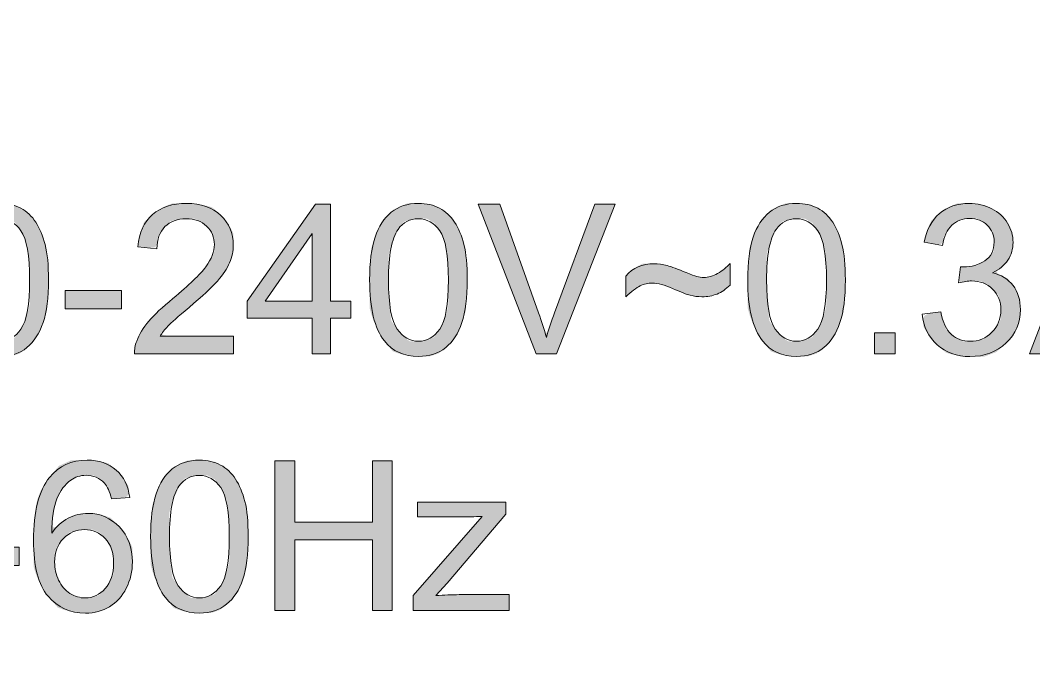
# Model space of a CAD drawing. Header units: inches. Extents: x 305.1 to 323.1, y 95.2 to 189.4.
# Drawn here: x 314.13 to 319.6, y 128.53 to 131.97 of the extents above; entities that cross this region are included whole.
import ezdxf

# ---------------------------------------------------------------- set-up
doc = ezdxf.new("R2010")
doc.units = ezdxf.units.IN
doc.header["$MEASUREMENT"] = 0
doc.layers.add('Layer 1', color=7, linetype='Continuous')
doc.layers.add('Layer 3', color=7, linetype='Continuous')

# ---------------------------------------------------------------- blocks, each defined once
blk = doc.blocks.new('block 232')
at = {"layer": 'Layer 3'}
h = blk.add_hatch(color=254, dxfattribs=at)
h.dxf.hatch_style = 2
edge = h.paths.add_edge_path()
edge.add_spline(control_points=[(26.5288, -67.2477), (26.4861, -67.3011), (26.4861, -67.3011), (26.4342, -67.3666), (26.3634, -67.3995), (26.2738, -67.3995), (26.2003, -67.3995), (26.1402, -67.3788), (26.0937, -67.3373), (26.0472, -67.2963), (26.0206, -67.2421), (26.0141, -67.1735), (26.0141, -67.1735), (26.1181, -67.1647), (26.1181, -67.1647), (26.1261, -67.2155), (26.1438, -67.2539), (26.172, -67.2794), (26.2, -67.3048), (26.2341, -67.3177), (26.2738, -67.3177), (26.3216, -67.3177), (26.362, -67.2998), (26.3951, -67.2639), (26.4284, -67.2274), (26.4447, -67.1797), (26.4447, -67.1199), (26.4447, -67.0636), (26.4289, -67.0188), (26.3972, -66.9863), (26.3653, -66.9537), (26.3235, -66.9373), (26.2721, -66.9373), (26.2401, -66.9373), (26.2111, -66.9444), (26.1857, -66.9589), (26.1598, -66.9733), (26.1397, -66.9923), (26.1248, -67.0154), (26.1248, -67.0154), (26.0317, -67.0031), (26.0317, -67.0031), (26.0317, -67.0031), (26.1102, -66.5878), (26.1102, -66.5878), (26.1102, -66.5878), (26.5122, -66.5878), (26.5122, -66.5878), (26.5122, -66.5878), (26.5122, -66.6826), (26.5122, -66.6826), (26.5122, -66.6826), (26.1893, -66.6826), (26.1893, -66.6826), (26.1893, -66.6826), (26.1457, -66.9001), (26.1457, -66.9001), (26.1943, -66.8662), (26.2454, -66.8493), (26.2985, -66.8493), (26.3689, -66.8493), (26.4287, -66.8738), (26.4771, -66.9229), (26.5259, -66.9718), (26.5501, -67.0347), (26.5501, -67.1111), (26.5501, -67.1844), (26.5288, -67.2477), (26.4861, -67.3011)], knot_values=[-1, -1, -1, -1, 0, 0, 0, 0, 1, 1, 1, 2, 2, 2, 3, 3, 3, 4, 4, 4, 5, 5, 5, 6, 6, 6, 7, 7, 7, 8, 8, 8, 9, 9, 9, 10, 10, 10, 11, 11, 11, 12, 12, 12, 13, 13, 13, 14, 14, 14, 15, 15, 15, 16, 16, 16, 17, 17, 17, 18, 18, 18, 19, 19, 19, 20, 20, 20, 20.5, 21, 21, 21, 21], degree=3, periodic=0)
h = blk.add_hatch(color=254, dxfattribs=at)
h.dxf.hatch_style = 2
edge = h.paths.add_edge_path()
edge.add_spline(control_points=[(27.0919, -67.3201), (27.053, -67.3514), (27.053, -67.3514), (27.0142, -67.3835), (26.9649, -67.3995), (26.906, -67.3995), (26.828, -67.3995), (26.7665, -67.3716), (26.7222, -67.3156), (26.6688, -67.2481), (26.6423, -67.1385), (26.6423, -66.9866), (26.6423, -66.891), (26.6521, -66.8144), (26.6718, -66.756), (26.6916, -66.6974), (26.7208, -66.6528), (26.7594, -66.6209), (26.7984, -66.5894), (26.8471, -66.5734), (26.906, -66.5734), (26.9496, -66.5734), (26.9875, -66.5822), (27.0199, -66.5997), (27.0528, -66.6171), (27.0798, -66.6426), (27.1012, -66.6755), (27.1225, -66.7082), (27.1393, -66.7482), (27.1517, -66.7958), (27.1637, -66.8426), (27.1694, -66.9065), (27.1694, -66.9866), (27.1694, -67.0817), (27.1601, -67.1583), (27.1405, -67.2162), (27.121, -67.275), (27.0919, -67.3201), (27.053, -67.3514)], knot_values=[-1, -1, -1, -1, 0, 0, 0, 0, 1, 1, 1, 2, 2, 2, 3, 3, 3, 4, 4, 4, 5, 5, 5, 6, 6, 6, 7, 7, 7, 8, 8, 8, 9, 9, 9, 10, 10, 10, 10.5, 11, 11, 11, 11], degree=3, periodic=0)
edge = h.paths.add_edge_path()
edge.add_spline(control_points=[(27.0521, -66.7649), (27.0207, -66.7217), (27.0207, -66.7217), (26.9899, -66.6779), (26.9513, -66.6559), (26.9046, -66.6559), (26.8592, -66.6559), (26.823, -66.6752), (26.7958, -66.7139), (26.7612, -66.7632), (26.7441, -66.8538), (26.7441, -66.9866), (26.7441, -67.1192), (26.7598, -67.2078), (26.791, -67.2517), (26.8221, -67.2955), (26.8604, -67.3177), (26.906, -67.3177), (26.9515, -67.3177), (26.9899, -67.2955), (27.0207, -67.2517), (27.0521, -67.2074), (27.0674, -67.1189), (27.0674, -66.9866), (27.0674, -66.8538), (27.0521, -66.7649), (27.0207, -66.7217)], knot_values=[-1, -1, -1, -1, 0, 0, 0, 0, 1, 1, 1, 2, 2, 2, 3, 3, 3, 4, 4, 4, 5, 5, 5, 6, 6, 6, 6.5, 7, 7, 7, 7], degree=3, periodic=0)
h = blk.add_hatch(color=254, dxfattribs=at)
h.dxf.hatch_style = 2
edge = h.paths.add_edge_path()
edge.add_spline(control_points=[(27.6712, -66.7372), (27.7289, -66.6666), (27.7289, -66.6666), (27.7792, -66.6045), (27.8474, -66.5734), (27.9325, -66.5734), (27.9961, -66.5734), (28.0484, -66.5913), (28.0891, -66.6268), (28.1295, -66.6624), (28.154, -66.7119), (28.1619, -66.7749), (28.1619, -66.7749), (28.0632, -66.7827), (28.0632, -66.7827), (28.0544, -66.7437), (28.0419, -66.7153), (28.0259, -66.6974), (27.9988, -66.6695), (27.9656, -66.6552), (27.9265, -66.6552), (27.8948, -66.6552), (27.8672, -66.664), (27.8431, -66.6815), (27.8117, -66.7041), (27.7873, -66.7375), (27.7692, -66.7815), (27.7514, -66.8254), (27.7418, -66.8872), (27.7411, -66.9683), (27.7649, -66.9322), (27.7942, -66.905), (27.8288, -66.8872), (27.8632, -66.8698), (27.8998, -66.861), (27.9377, -66.861), (28.0035, -66.861), (28.0603, -66.8853), (28.1065, -66.9341), (28.153, -66.9828), (28.1766, -67.0457), (28.1766, -67.1232), (28.1766, -67.1735), (28.1656, -67.221), (28.1437, -67.2648), (28.1215, -67.3084), (28.0917, -67.3415), (28.0534, -67.3647), (28.015, -67.3878), (27.9716, -67.3995), (27.9232, -67.3995), (27.8405, -67.3995), (27.773, -67.369), (27.7206, -67.3084), (27.6684, -67.2471), (27.6426, -67.147), (27.6426, -67.0071), (27.6426, -66.8507), (27.6712, -66.7372), (27.7289, -66.6666)], knot_values=[-1, -1, -1, -1, 0, 0, 0, 0, 1, 1, 1, 2, 2, 2, 3, 3, 3, 4, 4, 4, 5, 5, 5, 6, 6, 6, 7, 7, 7, 8, 8, 8, 9, 9, 9, 10, 10, 10, 11, 11, 11, 12, 12, 12, 13, 13, 13, 14, 14, 14, 15, 15, 15, 16, 16, 16, 17, 17, 17, 17.5, 18, 18, 18, 18], degree=3, periodic=0)
edge = h.paths.add_edge_path()
edge.add_spline(control_points=[(28.06, -67.029), (28.0303, -66.9969), (28.0303, -66.9969), (28.0004, -66.9651), (27.963, -66.9485), (27.9177, -66.9485), (27.8729, -66.9485), (27.8348, -66.9651), (27.8035, -66.9969), (27.7723, -67.029), (27.7564, -67.0714), (27.7564, -67.1236), (27.7564, -67.1577), (27.7639, -67.1906), (27.7781, -67.2217), (27.793, -67.2529), (27.8133, -67.2769), (27.8393, -67.2931), (27.8657, -67.3094), (27.893, -67.3177), (27.9215, -67.3177), (27.9637, -67.3177), (27.9995, -67.3006), (28.0298, -67.2667), (28.0598, -67.2333), (28.0749, -67.1873), (28.0749, -67.1292), (28.0749, -67.0731), (28.06, -67.029), (28.0303, -66.9969)], knot_values=[-1, -1, -1, -1, 0, 0, 0, 0, 1, 1, 1, 2, 2, 2, 3, 3, 3, 4, 4, 4, 5, 5, 5, 6, 6, 6, 7, 7, 7, 7.5, 8, 8, 8, 8], degree=3, periodic=0)
h = blk.add_hatch(color=254, dxfattribs=at)
h.dxf.hatch_style = 2
edge = h.paths.add_edge_path()
edge.add_spline(control_points=[(28.7247, -67.3201), (28.6858, -67.3514), (28.6858, -67.3514), (28.647, -67.3835), (28.5979, -67.3995), (28.539, -67.3995), (28.4608, -67.3995), (28.3996, -67.3716), (28.355, -67.3156), (28.3016, -67.2481), (28.2753, -67.1385), (28.2753, -66.9866), (28.2753, -66.891), (28.2848, -66.8144), (28.3047, -66.756), (28.3244, -66.6974), (28.3533, -66.6528), (28.3924, -66.6209), (28.4313, -66.5894), (28.4801, -66.5734), (28.539, -66.5734), (28.5822, -66.5734), (28.6201, -66.5822), (28.653, -66.5997), (28.6856, -66.6171), (28.7128, -66.6426), (28.734, -66.6755), (28.7555, -66.7082), (28.7721, -66.7482), (28.7845, -66.7958), (28.7965, -66.8426), (28.8024, -66.9065), (28.8024, -66.9866), (28.8024, -67.0817), (28.7926, -67.1583), (28.7734, -67.2162), (28.7538, -67.275), (28.7247, -67.3201), (28.6858, -67.3514)], knot_values=[-1, -1, -1, -1, 0, 0, 0, 0, 1, 1, 1, 2, 2, 2, 3, 3, 3, 4, 4, 4, 5, 5, 5, 6, 6, 6, 7, 7, 7, 8, 8, 8, 9, 9, 9, 10, 10, 10, 10.5, 11, 11, 11, 11], degree=3, periodic=0)
edge = h.paths.add_edge_path()
edge.add_spline(control_points=[(28.6851, -66.7649), (28.6537, -66.7217), (28.6537, -66.7217), (28.6225, -66.6779), (28.5841, -66.6559), (28.5378, -66.6559), (28.4921, -66.6559), (28.4556, -66.6752), (28.4284, -66.7139), (28.3943, -66.7632), (28.3771, -66.8538), (28.3771, -66.9866), (28.3771, -67.1192), (28.3929, -67.2078), (28.4239, -67.2517), (28.4548, -67.2955), (28.4932, -67.3177), (28.539, -67.3177), (28.5843, -67.3177), (28.6225, -67.2955), (28.6537, -67.2517), (28.6851, -67.2074), (28.7004, -67.1189), (28.7004, -66.9866), (28.7004, -66.8538), (28.6851, -66.7649), (28.6537, -66.7217)], knot_values=[-1, -1, -1, -1, 0, 0, 0, 0, 1, 1, 1, 2, 2, 2, 3, 3, 3, 4, 4, 4, 5, 5, 5, 6, 6, 6, 6.5, 7, 7, 7, 7], degree=3, periodic=0)
h = blk.add_hatch(color=254, dxfattribs=at)
h.dxf.hatch_style = 2
h.paths.add_polyline_path([(28.9471, -67.3854), (28.9471, -66.5768), (29.054, -66.5768), (29.054, -66.9089), (29.4742, -66.9089), (29.4742, -66.5768), (29.5811, -66.5768), (29.5811, -67.3854), (29.4742, -67.3854), (29.4742, -67.0044), (29.054, -67.0044), (29.054, -67.3854)])
h = blk.add_hatch(color=254, dxfattribs=at)
h.dxf.hatch_style = 2
edge = h.paths.add_edge_path()
edge.add_spline(control_points=[(29.9034, -67.2998), (29.9422, -67.2998), (29.9422, -67.2998), (29.9422, -67.2998), (30.213, -67.2998), (30.213, -67.2998), (30.213, -67.2998), (30.213, -67.3854), (30.213, -67.3854), (30.213, -67.3854), (29.6945, -67.3854), (29.6945, -67.3854), (29.6945, -67.3854), (29.6945, -67.3051), (29.6945, -67.3051), (29.6945, -67.3051), (30.0674, -66.8771), (30.0674, -66.8771), (30.025, -66.8791), (29.9877, -66.8803), (29.9553, -66.8803), (29.9553, -66.8803), (29.7167, -66.8803), (29.7167, -66.8803), (29.7167, -66.8803), (29.7167, -66.7994), (29.7167, -66.7994), (29.7167, -66.7994), (30.1954, -66.7994), (30.1954, -66.7994), (30.1954, -66.7994), (30.1954, -66.8653), (30.1954, -66.8653), (30.1954, -66.8653), (29.8783, -67.2371), (29.8783, -67.2371), (29.8783, -67.2371), (29.8168, -67.3051), (29.8168, -67.3051), (29.8614, -67.3017), (29.9034, -67.2998), (29.9422, -67.2998)], knot_values=[-1, -1, -1, -1, 0, 0, 0, 0, 1, 1, 1, 2, 2, 2, 3, 3, 3, 4, 4, 4, 5, 5, 5, 6, 6, 6, 7, 7, 7, 8, 8, 8, 9, 9, 9, 10, 10, 10, 11, 11, 11, 11.5, 12, 12, 12, 12], degree=3, periodic=0)
h = blk.add_hatch(color=254, dxfattribs=at)
h.dxf.hatch_style = 2
h.paths.add_polyline_path([(27.2595, -67.1427), (27.2595, -67.0431), (27.5644, -67.0431), (27.5644, -67.1427)])
at = {"layer": 'Layer 3', "lineweight": 0}
for points in [[(28.9471, -67.3854), (28.9471, -66.5768), (29.054, -66.5768), (29.054, -66.9089), (29.4742, -66.9089), (29.4742, -66.5768), (29.5811, -66.5768), (29.5811, -67.3854), (29.4742, -67.3854), (29.4742, -67.0044), (29.054, -67.0044), (29.054, -67.3854), (28.9471, -67.3854)], [(27.2595, -67.1427), (27.2595, -67.0431), (27.5644, -67.0431), (27.5644, -67.1427), (27.2595, -67.1427)]]:
    blk.add_lwpolyline(points, dxfattribs=at)
for points, knots in [([(26.0141, -67.1735), (26.0141, -67.1735), (26.1181, -67.1647), (26.1181, -67.1647), (26.1261, -67.2155), (26.1438, -67.2539), (26.172, -67.2794), (26.2, -67.3048), (26.2341, -67.3177), (26.2738, -67.3177), (26.3216, -67.3177), (26.362, -67.2998), (26.3951, -67.2639), (26.4284, -67.2274), (26.4447, -67.1797), (26.4447, -67.1199), (26.4447, -67.0636), (26.4289, -67.0188), (26.3972, -66.9863), (26.3653, -66.9537), (26.3235, -66.9373), (26.2721, -66.9373), (26.2401, -66.9373), (26.2111, -66.9444), (26.1857, -66.9589), (26.1598, -66.9733), (26.1397, -66.9923), (26.1248, -67.0154), (26.1248, -67.0154), (26.0317, -67.0031), (26.0317, -67.0031), (26.0317, -67.0031), (26.1102, -66.5878), (26.1102, -66.5878), (26.1102, -66.5878), (26.5122, -66.5878), (26.5122, -66.5878), (26.5122, -66.5878), (26.5122, -66.6826), (26.5122, -66.6826), (26.5122, -66.6826), (26.1893, -66.6826), (26.1893, -66.6826), (26.1893, -66.6826), (26.1457, -66.9001), (26.1457, -66.9001), (26.1943, -66.8662), (26.2454, -66.8493), (26.2985, -66.8493), (26.3689, -66.8493), (26.4287, -66.8738), (26.4771, -66.9229), (26.5259, -66.9718), (26.5501, -67.0347), (26.5501, -67.1111), (26.5501, -67.1844), (26.5288, -67.2477), (26.4861, -67.3011), (26.4342, -67.3666), (26.3634, -67.3995), (26.2738, -67.3995), (26.2003, -67.3995), (26.1402, -67.3788), (26.0937, -67.3373), (26.0472, -67.2963), (26.0206, -67.2421), (26.0141, -67.1735)], [0, 0, 0, 0, 1, 1, 1, 2, 2, 2, 3, 3, 3, 4, 4, 4, 5, 5, 5, 6, 6, 6, 7, 7, 7, 8, 8, 8, 9, 9, 9, 10, 10, 10, 11, 11, 11, 12, 12, 12, 13, 13, 13, 14, 14, 14, 15, 15, 15, 16, 16, 16, 17, 17, 17, 18, 18, 18, 19, 19, 19, 20, 20, 20, 21, 21, 21, 22, 22, 22, 22]), ([(26.6423, -66.9866), (26.6423, -66.891), (26.6521, -66.8144), (26.6718, -66.756), (26.6916, -66.6974), (26.7208, -66.6528), (26.7594, -66.6209), (26.7984, -66.5894), (26.8471, -66.5734), (26.906, -66.5734), (26.9496, -66.5734), (26.9875, -66.5822), (27.0199, -66.5997), (27.0528, -66.6171), (27.0798, -66.6426), (27.1012, -66.6755), (27.1225, -66.7082), (27.1393, -66.7482), (27.1517, -66.7958), (27.1637, -66.8426), (27.1694, -66.9065), (27.1694, -66.9866), (27.1694, -67.0817), (27.1601, -67.1583), (27.1405, -67.2162), (27.121, -67.275), (27.0919, -67.3201), (27.053, -67.3514), (27.0142, -67.3835), (26.9649, -67.3995), (26.906, -67.3995), (26.828, -67.3995), (26.7665, -67.3716), (26.7222, -67.3156), (26.6688, -67.2481), (26.6423, -67.1385), (26.6423, -66.9866)], [0, 0, 0, 0, 1, 1, 1, 2, 2, 2, 3, 3, 3, 4, 4, 4, 5, 5, 5, 6, 6, 6, 7, 7, 7, 8, 8, 8, 9, 9, 9, 10, 10, 10, 11, 11, 11, 12, 12, 12, 12]), ([(28.1619, -66.7749), (28.1619, -66.7749), (28.0632, -66.7827), (28.0632, -66.7827), (28.0544, -66.7437), (28.0419, -66.7153), (28.0259, -66.6974), (27.9988, -66.6695), (27.9656, -66.6552), (27.9265, -66.6552), (27.8948, -66.6552), (27.8672, -66.664), (27.8431, -66.6815), (27.8117, -66.7041), (27.7873, -66.7375), (27.7692, -66.7815), (27.7514, -66.8254), (27.7418, -66.8872), (27.7411, -66.9683), (27.7649, -66.9322), (27.7942, -66.905), (27.8288, -66.8872), (27.8632, -66.8698), (27.8998, -66.861), (27.9377, -66.861), (28.0035, -66.861), (28.0603, -66.8853), (28.1065, -66.9341), (28.153, -66.9828), (28.1766, -67.0457), (28.1766, -67.1232), (28.1766, -67.1735), (28.1656, -67.221), (28.1437, -67.2648), (28.1215, -67.3084), (28.0917, -67.3415), (28.0534, -67.3647), (28.015, -67.3878), (27.9716, -67.3995), (27.9232, -67.3995), (27.8405, -67.3995), (27.773, -67.369), (27.7206, -67.3084), (27.6684, -67.2471), (27.6426, -67.147), (27.6426, -67.0071), (27.6426, -66.8507), (27.6712, -66.7372), (27.7289, -66.6666), (27.7792, -66.6045), (27.8474, -66.5734), (27.9325, -66.5734), (27.9961, -66.5734), (28.0484, -66.5913), (28.0891, -66.6268), (28.1295, -66.6624), (28.154, -66.7119), (28.1619, -66.7749)], [0, 0, 0, 0, 1, 1, 1, 2, 2, 2, 3, 3, 3, 4, 4, 4, 5, 5, 5, 6, 6, 6, 7, 7, 7, 8, 8, 8, 9, 9, 9, 10, 10, 10, 11, 11, 11, 12, 12, 12, 13, 13, 13, 14, 14, 14, 15, 15, 15, 16, 16, 16, 17, 17, 17, 18, 18, 18, 19, 19, 19, 19]), ([(28.2753, -66.9866), (28.2753, -66.891), (28.2848, -66.8144), (28.3047, -66.756), (28.3244, -66.6974), (28.3533, -66.6528), (28.3924, -66.6209), (28.4313, -66.5894), (28.4801, -66.5734), (28.539, -66.5734), (28.5822, -66.5734), (28.6201, -66.5822), (28.653, -66.5997), (28.6856, -66.6171), (28.7128, -66.6426), (28.734, -66.6755), (28.7555, -66.7082), (28.7721, -66.7482), (28.7845, -66.7958), (28.7965, -66.8426), (28.8024, -66.9065), (28.8024, -66.9866), (28.8024, -67.0817), (28.7926, -67.1583), (28.7734, -67.2162), (28.7538, -67.275), (28.7247, -67.3201), (28.6858, -67.3514), (28.647, -67.3835), (28.5979, -67.3995), (28.539, -67.3995), (28.4608, -67.3995), (28.3996, -67.3716), (28.355, -67.3156), (28.3016, -67.2481), (28.2753, -67.1385), (28.2753, -66.9866)], [0, 0, 0, 0, 1, 1, 1, 2, 2, 2, 3, 3, 3, 4, 4, 4, 5, 5, 5, 6, 6, 6, 7, 7, 7, 8, 8, 8, 9, 9, 9, 10, 10, 10, 11, 11, 11, 12, 12, 12, 12]), ([(26.7441, -66.9866), (26.7441, -67.1192), (26.7598, -67.2078), (26.791, -67.2517), (26.8221, -67.2955), (26.8604, -67.3177), (26.906, -67.3177), (26.9515, -67.3177), (26.9899, -67.2955), (27.0207, -67.2517), (27.0521, -67.2074), (27.0674, -67.1189), (27.0674, -66.9866), (27.0674, -66.8538), (27.0521, -66.7649), (27.0207, -66.7217), (26.9899, -66.6779), (26.9513, -66.6559), (26.9046, -66.6559), (26.8592, -66.6559), (26.823, -66.6752), (26.7958, -66.7139), (26.7612, -66.7632), (26.7441, -66.8538), (26.7441, -66.9866)], [0, 0, 0, 0, 1, 1, 1, 2, 2, 2, 3, 3, 3, 4, 4, 4, 5, 5, 5, 6, 6, 6, 7, 7, 7, 8, 8, 8, 8]), ([(28.3771, -66.9866), (28.3771, -67.1192), (28.3929, -67.2078), (28.4239, -67.2517), (28.4548, -67.2955), (28.4932, -67.3177), (28.539, -67.3177), (28.5843, -67.3177), (28.6225, -67.2955), (28.6537, -67.2517), (28.6851, -67.2074), (28.7004, -67.1189), (28.7004, -66.9866), (28.7004, -66.8538), (28.6851, -66.7649), (28.6537, -66.7217), (28.6225, -66.6779), (28.5841, -66.6559), (28.5378, -66.6559), (28.4921, -66.6559), (28.4556, -66.6752), (28.4284, -66.7139), (28.3943, -66.7632), (28.3771, -66.8538), (28.3771, -66.9866)], [0, 0, 0, 0, 1, 1, 1, 2, 2, 2, 3, 3, 3, 4, 4, 4, 5, 5, 5, 6, 6, 6, 7, 7, 7, 8, 8, 8, 8]), ([(29.6945, -67.3854), (29.6945, -67.3854), (29.6945, -67.3051), (29.6945, -67.3051), (29.6945, -67.3051), (30.0674, -66.8771), (30.0674, -66.8771), (30.025, -66.8791), (29.9877, -66.8803), (29.9553, -66.8803), (29.9553, -66.8803), (29.7167, -66.8803), (29.7167, -66.8803), (29.7167, -66.8803), (29.7167, -66.7994), (29.7167, -66.7994), (29.7167, -66.7994), (30.1954, -66.7994), (30.1954, -66.7994), (30.1954, -66.7994), (30.1954, -66.8653), (30.1954, -66.8653), (30.1954, -66.8653), (29.8783, -67.2371), (29.8783, -67.2371), (29.8783, -67.2371), (29.8168, -67.3051), (29.8168, -67.3051), (29.8614, -67.3017), (29.9034, -67.2998), (29.9422, -67.2998), (29.9422, -67.2998), (30.213, -67.2998), (30.213, -67.2998), (30.213, -67.2998), (30.213, -67.3854), (30.213, -67.3854), (30.213, -67.3854), (29.6945, -67.3854), (29.6945, -67.3854)], [0, 0, 0, 0, 1, 1, 1, 2, 2, 2, 3, 3, 3, 4, 4, 4, 5, 5, 5, 6, 6, 6, 7, 7, 7, 8, 8, 8, 9, 9, 9, 10, 10, 10, 11, 11, 11, 12, 12, 12, 13, 13, 13, 13]), ([(27.7564, -67.1236), (27.7564, -67.1577), (27.7639, -67.1906), (27.7781, -67.2217), (27.793, -67.2529), (27.8133, -67.2769), (27.8393, -67.2931), (27.8657, -67.3094), (27.893, -67.3177), (27.9215, -67.3177), (27.9637, -67.3177), (27.9995, -67.3006), (28.0298, -67.2667), (28.0598, -67.2333), (28.0749, -67.1873), (28.0749, -67.1292), (28.0749, -67.0731), (28.06, -67.029), (28.0303, -66.9969), (28.0004, -66.9651), (27.963, -66.9485), (27.9177, -66.9485), (27.8729, -66.9485), (27.8348, -66.9651), (27.8035, -66.9969), (27.7723, -67.029), (27.7564, -67.0714), (27.7564, -67.1236)], [0, 0, 0, 0, 1, 1, 1, 2, 2, 2, 3, 3, 3, 4, 4, 4, 5, 5, 5, 6, 6, 6, 7, 7, 7, 8, 8, 8, 9, 9, 9, 9])]:
    blk.add_open_spline(points, degree=3, knots=knots, dxfattribs=at)
blk = doc.blocks.new('block 248')
at = {"layer": 'Layer 3'}
h = blk.add_hatch(color=254, dxfattribs=at)
h.dxf.hatch_style = 2
edge = h.paths.add_edge_path()
edge.add_spline(control_points=[(27.6453, -65.9336), (27.6066, -65.9655), (27.6066, -65.9655), (27.5677, -65.9972), (27.5187, -66.0132), (27.4595, -66.0132), (27.3814, -66.0132), (27.3201, -65.9851), (27.2755, -65.9293), (27.2221, -65.862), (27.1956, -65.7522), (27.1956, -65.6001), (27.1956, -65.5045), (27.2054, -65.4275), (27.225, -65.3691), (27.2447, -65.3109), (27.274, -65.2658), (27.3129, -65.2343), (27.3516, -65.2026), (27.4006, -65.1867), (27.4595, -65.1867), (27.5029, -65.1867), (27.541, -65.1955), (27.5737, -65.2129), (27.6064, -65.2305), (27.6335, -65.2556), (27.6548, -65.2885), (27.6762, -65.3216), (27.6929, -65.3616), (27.7051, -65.4089), (27.7172, -65.4563), (27.7234, -65.52), (27.7234, -65.6001), (27.7234, -65.6952), (27.7136, -65.7719), (27.6941, -65.8301), (27.6745, -65.8885), (27.6453, -65.9336), (27.6066, -65.9655)], knot_values=[-1, -1, -1, -1, 0, 0, 0, 0, 1, 1, 1, 2, 2, 2, 3, 3, 3, 4, 4, 4, 5, 5, 5, 6, 6, 6, 7, 7, 7, 8, 8, 8, 9, 9, 9, 10, 10, 10, 10.5, 11, 11, 11, 11], degree=3, periodic=0)
edge = h.paths.add_edge_path()
edge.add_spline(control_points=[(27.6056, -65.3784), (27.5745, -65.3347), (27.5745, -65.3347), (27.5434, -65.2909), (27.5046, -65.2691), (27.4583, -65.2691), (27.4126, -65.2691), (27.3763, -65.2883), (27.3491, -65.3269), (27.3148, -65.3762), (27.2977, -65.4673), (27.2977, -65.6001), (27.2977, -65.7331), (27.3132, -65.8215), (27.3442, -65.8654), (27.3754, -65.9095), (27.4138, -65.9314), (27.4595, -65.9314), (27.5051, -65.9314), (27.5434, -65.9093), (27.5745, -65.8652), (27.6056, -65.821), (27.6212, -65.7328), (27.6212, -65.6001), (27.6212, -65.467), (27.6056, -65.3784), (27.5745, -65.3347)], knot_values=[-1, -1, -1, -1, 0, 0, 0, 0, 1, 1, 1, 2, 2, 2, 3, 3, 3, 4, 4, 4, 5, 5, 5, 6, 6, 6, 6.5, 7, 7, 7, 7], degree=3, periodic=0)
h = blk.add_hatch(color=254, dxfattribs=at)
h.dxf.hatch_style = 2
edge = h.paths.add_edge_path()
edge.add_spline(control_points=[(28.5543, -65.6878), (28.483, -65.7481), (28.483, -65.7481), (28.4232, -65.7982), (28.385, -65.8322), (28.3681, -65.8501), (28.3512, -65.8678), (28.3371, -65.8859), (28.3261, -65.9038), (28.3261, -65.9038), (28.7231, -65.9038), (28.7231, -65.9038), (28.7231, -65.9038), (28.7231, -65.9994), (28.7231, -65.9994), (28.7231, -65.9994), (28.1881, -65.9994), (28.1881, -65.9994), (28.1874, -65.9755), (28.1912, -65.9524), (28.1997, -65.9303), (28.2133, -65.894), (28.2351, -65.858), (28.2651, -65.8227), (28.2951, -65.7874), (28.3385, -65.7465), (28.3952, -65.7002), (28.4832, -65.628), (28.5426, -65.5708), (28.5734, -65.5286), (28.6045, -65.4866), (28.6198, -65.4468), (28.6198, -65.4093), (28.6198, -65.3698), (28.6058, -65.3366), (28.5776, -65.3095), (28.5495, -65.2825), (28.5128, -65.2691), (28.4675, -65.2691), (28.4196, -65.2691), (28.3814, -65.2834), (28.3526, -65.3121), (28.324, -65.3407), (28.3094, -65.3805), (28.309, -65.4313), (28.309, -65.4313), (28.2069, -65.4208), (28.2069, -65.4208), (28.214, -65.3447), (28.2401, -65.2866), (28.2858, -65.2467), (28.3314, -65.2067), (28.3928, -65.1867), (28.4698, -65.1867), (28.5473, -65.1867), (28.6088, -65.2083), (28.6541, -65.2513), (28.6994, -65.2944), (28.7219, -65.3478), (28.7219, -65.4113), (28.7219, -65.4437), (28.7154, -65.4756), (28.7021, -65.5069), (28.6889, -65.5381), (28.6668, -65.5712), (28.6362, -65.6058), (28.6055, -65.6403), (28.5543, -65.6878), (28.483, -65.7481)], knot_values=[-1, -1, -1, -1, 0, 0, 0, 0, 1, 1, 1, 2, 2, 2, 3, 3, 3, 4, 4, 4, 5, 5, 5, 6, 6, 6, 7, 7, 7, 8, 8, 8, 9, 9, 9, 10, 10, 10, 11, 11, 11, 12, 12, 12, 13, 13, 13, 14, 14, 14, 15, 15, 15, 16, 16, 16, 17, 17, 17, 18, 18, 18, 19, 19, 19, 20, 20, 20, 20.5, 21, 21, 21, 21], degree=3, periodic=0)
h = blk.add_hatch(color=254, dxfattribs=at)
h.dxf.hatch_style = 2
h.paths.add_polyline_path([(29.1483, -65.9994), (29.1483, -65.8056), (28.797, -65.8056), (28.797, -65.7145), (29.1664, -65.19), (29.2475, -65.19), (29.2475, -65.7145), (29.3569, -65.7145), (29.3569, -65.8056), (29.2475, -65.8056), (29.2475, -65.9994)])
h.paths.add_polyline_path([(29.1483, -65.7145), (29.1483, -65.3495), (28.8947, -65.7145)])
h = blk.add_hatch(color=254, dxfattribs=at)
h.dxf.hatch_style = 2
edge = h.paths.add_edge_path()
edge.add_spline(control_points=[(29.9083, -65.9336), (29.8695, -65.9655), (29.8695, -65.9655), (29.8306, -65.9972), (29.7816, -66.0132), (29.7224, -66.0132), (29.6444, -66.0132), (29.583, -65.9851), (29.5384, -65.9293), (29.4852, -65.862), (29.4585, -65.7522), (29.4585, -65.6001), (29.4585, -65.5045), (29.4683, -65.4275), (29.488, -65.3691), (29.5076, -65.3109), (29.5369, -65.2658), (29.5758, -65.2343), (29.6146, -65.2026), (29.6635, -65.1867), (29.7224, -65.1867), (29.7658, -65.1867), (29.8039, -65.1955), (29.8366, -65.2129), (29.8693, -65.2305), (29.8964, -65.2556), (29.9177, -65.2885), (29.9391, -65.3216), (29.9558, -65.3616), (29.968, -65.4089), (29.9801, -65.4563), (29.9863, -65.52), (29.9863, -65.6001), (29.9863, -65.6952), (29.9765, -65.7719), (29.957, -65.8301), (29.9375, -65.8885), (29.9083, -65.9336), (29.8695, -65.9655)], knot_values=[-1, -1, -1, -1, 0, 0, 0, 0, 1, 1, 1, 2, 2, 2, 3, 3, 3, 4, 4, 4, 5, 5, 5, 6, 6, 6, 7, 7, 7, 8, 8, 8, 9, 9, 9, 10, 10, 10, 10.5, 11, 11, 11, 11], degree=3, periodic=0)
edge = h.paths.add_edge_path()
edge.add_spline(control_points=[(29.8686, -65.3784), (29.8375, -65.3347), (29.8375, -65.3347), (29.8063, -65.2909), (29.7677, -65.2691), (29.7212, -65.2691), (29.6755, -65.2691), (29.6392, -65.2883), (29.612, -65.3269), (29.5777, -65.3762), (29.5606, -65.4673), (29.5606, -65.6001), (29.5606, -65.7331), (29.5761, -65.8215), (29.6072, -65.8654), (29.6383, -65.9095), (29.6767, -65.9314), (29.7224, -65.9314), (29.768, -65.9314), (29.8063, -65.9093), (29.8375, -65.8652), (29.8686, -65.821), (29.8841, -65.7328), (29.8841, -65.6001), (29.8841, -65.467), (29.8686, -65.3784), (29.8375, -65.3347)], knot_values=[-1, -1, -1, -1, 0, 0, 0, 0, 1, 1, 1, 2, 2, 2, 3, 3, 3, 4, 4, 4, 5, 5, 5, 6, 6, 6, 6.5, 7, 7, 7, 7], degree=3, periodic=0)
h = blk.add_hatch(color=254, dxfattribs=at)
h.dxf.hatch_style = 2
edge = h.paths.add_edge_path()
edge.add_spline(control_points=[(30.6763, -65.19), (30.6763, -65.19), (30.6763, -65.19), (30.6763, -65.19), (30.7855, -65.19), (30.7855, -65.19), (30.7855, -65.19), (30.4688, -65.9994), (30.4688, -65.9994), (30.4688, -65.9994), (30.3589, -65.9994), (30.3589, -65.9994), (30.3589, -65.9994), (30.0454, -65.19), (30.0454, -65.19), (30.0454, -65.19), (30.1613, -65.19), (30.1613, -65.19), (30.1613, -65.19), (30.3716, -65.7779), (30.3716, -65.7779), (30.3885, -65.8251), (30.4026, -65.8692), (30.414, -65.9105), (30.4266, -65.8663), (30.4412, -65.8222), (30.4577, -65.7779), (30.4577, -65.7779), (30.6763, -65.19), (30.6763, -65.19)], knot_values=[-1, -1, -1, -1, 0, 0, 0, 0, 1, 1, 1, 2, 2, 2, 3, 3, 3, 4, 4, 4, 5, 5, 5, 6, 6, 6, 7, 7, 7, 7.5, 8, 8, 8, 8], degree=3, periodic=1)
h = blk.add_hatch(color=254, dxfattribs=at)
h.dxf.hatch_style = 2
edge = h.paths.add_edge_path()
edge.add_spline(control_points=[(31.9515, -65.9336), (31.9126, -65.9655), (31.9126, -65.9655), (31.8739, -65.9972), (31.8248, -66.0132), (31.7655, -66.0132), (31.6875, -66.0132), (31.6263, -65.9851), (31.5817, -65.9293), (31.5283, -65.862), (31.5016, -65.7522), (31.5016, -65.6001), (31.5016, -65.5045), (31.5114, -65.4275), (31.5312, -65.3691), (31.5509, -65.3109), (31.5802, -65.2658), (31.6189, -65.2343), (31.6578, -65.2026), (31.7066, -65.1867), (31.7655, -65.1867), (31.8089, -65.1867), (31.8472, -65.1955), (31.8799, -65.2129), (31.9126, -65.2305), (31.9397, -65.2556), (31.961, -65.2885), (31.9824, -65.3216), (31.9991, -65.3616), (32.0111, -65.4089), (32.0234, -65.4563), (32.0294, -65.52), (32.0294, -65.6001), (32.0294, -65.6952), (32.0198, -65.7719), (32.0001, -65.8301), (31.9806, -65.8885), (31.9515, -65.9336), (31.9126, -65.9655)], knot_values=[-1, -1, -1, -1, 0, 0, 0, 0, 1, 1, 1, 2, 2, 2, 3, 3, 3, 4, 4, 4, 5, 5, 5, 6, 6, 6, 7, 7, 7, 8, 8, 8, 9, 9, 9, 10, 10, 10, 10.5, 11, 11, 11, 11], degree=3, periodic=0)
edge = h.paths.add_edge_path()
edge.add_spline(control_points=[(31.9117, -65.3784), (31.8806, -65.3347), (31.8806, -65.3347), (31.8496, -65.2909), (31.8108, -65.2691), (31.7645, -65.2691), (31.7188, -65.2691), (31.6823, -65.2883), (31.6551, -65.3269), (31.621, -65.3762), (31.6038, -65.4673), (31.6038, -65.6001), (31.6038, -65.7331), (31.6194, -65.8215), (31.6504, -65.8654), (31.6816, -65.9095), (31.7199, -65.9314), (31.7655, -65.9314), (31.8112, -65.9314), (31.8496, -65.9093), (31.8806, -65.8652), (31.9117, -65.821), (31.9273, -65.7328), (31.9273, -65.6001), (31.9273, -65.467), (31.9117, -65.3784), (31.8806, -65.3347)], knot_values=[-1, -1, -1, -1, 0, 0, 0, 0, 1, 1, 1, 2, 2, 2, 3, 3, 3, 4, 4, 4, 5, 5, 5, 6, 6, 6, 6.5, 7, 7, 7, 7], degree=3, periodic=0)
h = blk.add_hatch(color=254, dxfattribs=at)
h.dxf.hatch_style = 2
edge = h.paths.add_edge_path()
edge.add_spline(control_points=[(32.9494, -65.8909), (32.8979, -65.94), (32.8979, -65.94), (32.8462, -65.9891), (32.7811, -66.0137), (32.7024, -66.0137), (32.6314, -66.0137), (32.5723, -65.9925), (32.5255, -65.9502), (32.4785, -65.9079), (32.4518, -65.853), (32.4452, -65.7856), (32.4452, -65.7856), (32.5444, -65.7724), (32.5444, -65.7724), (32.556, -65.8287), (32.5753, -65.8694), (32.6028, -65.8942), (32.6302, -65.919), (32.6636, -65.9314), (32.7029, -65.9314), (32.7498, -65.9314), (32.7892, -65.9152), (32.8214, -65.8828), (32.8536, -65.8504), (32.8697, -65.8105), (32.8697, -65.7626), (32.8697, -65.7169), (32.8548, -65.6792), (32.825, -65.6496), (32.7952, -65.6199), (32.7572, -65.6051), (32.7112, -65.6051), (32.6924, -65.6051), (32.6692, -65.6089), (32.6411, -65.6161), (32.6411, -65.6161), (32.6521, -65.529), (32.6521, -65.529), (32.6588, -65.5297), (32.6642, -65.53), (32.6681, -65.53), (32.7105, -65.53), (32.7486, -65.519), (32.7825, -65.4969), (32.8163, -65.4749), (32.8333, -65.4408), (32.8333, -65.3948), (32.8333, -65.3585), (32.8209, -65.3283), (32.7963, -65.3044), (32.7716, -65.2804), (32.7398, -65.2684), (32.7007, -65.2684), (32.6621, -65.2684), (32.6299, -65.2806), (32.6042, -65.3049), (32.5784, -65.3292), (32.5618, -65.3655), (32.5544, -65.4141), (32.5544, -65.4141), (32.455, -65.3965), (32.455, -65.3965), (32.4673, -65.3299), (32.4948, -65.2782), (32.5379, -65.2417), (32.581, -65.205), (32.6345, -65.1867), (32.6986, -65.1867), (32.7427, -65.1867), (32.7834, -65.1962), (32.8206, -65.2151), (32.8578, -65.2341), (32.8862, -65.2599), (32.9058, -65.2927), (32.9255, -65.3256), (32.9355, -65.3602), (32.9355, -65.397), (32.9355, -65.432), (32.926, -65.4639), (32.9072, -65.4926), (32.8884, -65.5212), (32.8607, -65.5441), (32.8238, -65.561), (32.8717, -65.5721), (32.9089, -65.595), (32.9355, -65.6298), (32.9618, -65.6646), (32.9751, -65.7081), (32.9751, -65.7603), (32.9751, -65.831), (32.9494, -65.8909), (32.8979, -65.94)], knot_values=[-1, -1, -1, -1, 0, 0, 0, 0, 1, 1, 1, 2, 2, 2, 3, 3, 3, 4, 4, 4, 5, 5, 5, 6, 6, 6, 7, 7, 7, 8, 8, 8, 9, 9, 9, 10, 10, 10, 11, 11, 11, 12, 12, 12, 13, 13, 13, 14, 14, 14, 15, 15, 15, 16, 16, 16, 17, 17, 17, 18, 18, 18, 19, 19, 19, 20, 20, 20, 21, 21, 21, 22, 22, 22, 23, 23, 23, 24, 24, 24, 25, 25, 25, 26, 26, 26, 27, 27, 27, 28, 28, 28, 28.5, 29, 29, 29, 29], degree=3, periodic=0)
h = blk.add_hatch(color=254, dxfattribs=at)
h.dxf.hatch_style = 2
h.paths.add_polyline_path([(33.0249, -65.9994), (33.3356, -65.19), (33.451, -65.19), (33.7823, -65.9994), (33.6603, -65.9994), (33.5659, -65.7543), (33.2274, -65.7543), (33.1385, -65.9994)])
edge = h.paths.add_edge_path()
edge.add_spline(control_points=[(33.4483, -65.4429), (33.4483, -65.4429), (33.4483, -65.4429), (33.4224, -65.3748), (33.4033, -65.3188), (33.3909, -65.2751), (33.3806, -65.3269), (33.3659, -65.3784), (33.3471, -65.4296), (33.3471, -65.4296), (33.2583, -65.667), (33.2583, -65.667), (33.2583, -65.667), (33.5327, -65.667), (33.5327, -65.667), (33.5327, -65.667), (33.4483, -65.4429), (33.4483, -65.4429)], knot_values=[-1, -1, -1, -1, 0, 0, 0, 0, 1, 1, 1, 2, 2, 2, 3, 3, 3, 3.5, 4, 4, 4, 4], degree=3, periodic=1)
h = blk.add_hatch(color=254, dxfattribs=at)
h.dxf.hatch_style = 2
edge = h.paths.add_edge_path()
edge.add_spline(control_points=[(31.1392, -65.6656), (31.0956, -65.6461), (31.0956, -65.6461), (31.052, -65.6265), (31.0157, -65.6168), (30.9866, -65.6168), (30.963, -65.6168), (30.9409, -65.6218), (30.9201, -65.632), (30.8992, -65.6422), (30.8734, -65.662), (30.8426, -65.6919), (30.8426, -65.6919), (30.8426, -65.5788), (30.8426, -65.5788), (30.8815, -65.5345), (30.9327, -65.5125), (30.996, -65.5125), (31.0181, -65.5125), (31.0412, -65.5157), (31.0655, -65.5221), (31.0897, -65.5285), (31.1244, -65.5414), (31.1693, -65.5605), (31.1947, -65.5712), (31.2138, -65.5781), (31.2265, -65.5815), (31.2391, -65.5848), (31.252, -65.5863), (31.2648, -65.5863), (31.2887, -65.5863), (31.3135, -65.5793), (31.339, -65.5648), (31.3647, -65.5505), (31.3874, -65.5324), (31.4072, -65.5107), (31.4072, -65.5107), (31.4072, -65.6279), (31.4072, -65.6279), (31.3838, -65.6499), (31.3598, -65.6659), (31.3357, -65.6759), (31.3116, -65.6857), (31.2846, -65.6907), (31.2543, -65.6907), (31.2322, -65.6907), (31.2112, -65.6882), (31.1912, -65.683), (31.1711, -65.6778), (31.1392, -65.6656), (31.0956, -65.6461)], knot_values=[-1, -1, -1, -1, 0, 0, 0, 0, 1, 1, 1, 2, 2, 2, 3, 3, 3, 4, 4, 4, 5, 5, 5, 6, 6, 6, 7, 7, 7, 8, 8, 8, 9, 9, 9, 10, 10, 10, 11, 11, 11, 12, 12, 12, 13, 13, 13, 14, 14, 14, 14.5, 15, 15, 15, 15], degree=3, periodic=0)
h = blk.add_hatch(color=254, dxfattribs=at)
h.dxf.hatch_style = 2
h.paths.add_polyline_path([(27.8133, -65.7565), (27.8133, -65.6565), (28.1185, -65.6565), (28.1185, -65.7565)])
h = blk.add_hatch(color=254, dxfattribs=at)
h.dxf.hatch_style = 2
h.paths.add_polyline_path([(32.1861, -65.9994), (32.1861, -65.8862), (32.2993, -65.8862), (32.2993, -65.9994)])
at = {"layer": 'Layer 3', "lineweight": 0}
for points in [[(29.1483, -65.9994), (29.1483, -65.8056), (28.797, -65.8056), (28.797, -65.7145), (29.1664, -65.19), (29.2475, -65.19), (29.2475, -65.7145), (29.3569, -65.7145), (29.3569, -65.8056), (29.2475, -65.8056), (29.2475, -65.9994), (29.1483, -65.9994)], [(33.0249, -65.9994), (33.3356, -65.19), (33.451, -65.19), (33.7823, -65.9994), (33.6603, -65.9994), (33.5659, -65.7543), (33.2274, -65.7543), (33.1385, -65.9994), (33.0249, -65.9994)], [(29.1483, -65.7145), (29.1483, -65.3495), (28.8947, -65.7145), (29.1483, -65.7145)], [(27.8133, -65.7565), (27.8133, -65.6565), (28.1185, -65.6565), (28.1185, -65.7565), (27.8133, -65.7565)], [(32.1861, -65.9994), (32.1861, -65.8862), (32.2993, -65.8862), (32.2993, -65.9994), (32.1861, -65.9994)]]:
    blk.add_lwpolyline(points, dxfattribs=at)
for points, knots in [([(27.1956, -65.6001), (27.1956, -65.5045), (27.2054, -65.4275), (27.225, -65.3691), (27.2447, -65.3109), (27.274, -65.2658), (27.3129, -65.2343), (27.3516, -65.2026), (27.4006, -65.1867), (27.4595, -65.1867), (27.5029, -65.1867), (27.541, -65.1955), (27.5737, -65.2129), (27.6064, -65.2305), (27.6335, -65.2556), (27.6548, -65.2885), (27.6762, -65.3216), (27.6929, -65.3616), (27.7051, -65.4089), (27.7172, -65.4563), (27.7234, -65.52), (27.7234, -65.6001), (27.7234, -65.6952), (27.7136, -65.7719), (27.6941, -65.8301), (27.6745, -65.8885), (27.6453, -65.9336), (27.6066, -65.9655), (27.5677, -65.9972), (27.5187, -66.0132), (27.4595, -66.0132), (27.3814, -66.0132), (27.3201, -65.9851), (27.2755, -65.9293), (27.2221, -65.862), (27.1956, -65.7522), (27.1956, -65.6001)], [0, 0, 0, 0, 1, 1, 1, 2, 2, 2, 3, 3, 3, 4, 4, 4, 5, 5, 5, 6, 6, 6, 7, 7, 7, 8, 8, 8, 9, 9, 9, 10, 10, 10, 11, 11, 11, 12, 12, 12, 12]), ([(28.7231, -65.9038), (28.7231, -65.9038), (28.7231, -65.9994), (28.7231, -65.9994), (28.7231, -65.9994), (28.1881, -65.9994), (28.1881, -65.9994), (28.1874, -65.9755), (28.1912, -65.9524), (28.1997, -65.9303), (28.2133, -65.894), (28.2351, -65.858), (28.2651, -65.8227), (28.2951, -65.7874), (28.3385, -65.7465), (28.3952, -65.7002), (28.4832, -65.628), (28.5426, -65.5708), (28.5734, -65.5286), (28.6045, -65.4866), (28.6198, -65.4468), (28.6198, -65.4093), (28.6198, -65.3698), (28.6058, -65.3366), (28.5776, -65.3095), (28.5495, -65.2825), (28.5128, -65.2691), (28.4675, -65.2691), (28.4196, -65.2691), (28.3814, -65.2834), (28.3526, -65.3121), (28.324, -65.3407), (28.3094, -65.3805), (28.309, -65.4313), (28.309, -65.4313), (28.2069, -65.4208), (28.2069, -65.4208), (28.214, -65.3447), (28.2401, -65.2866), (28.2858, -65.2467), (28.3314, -65.2067), (28.3928, -65.1867), (28.4698, -65.1867), (28.5473, -65.1867), (28.6088, -65.2083), (28.6541, -65.2513), (28.6994, -65.2944), (28.7219, -65.3478), (28.7219, -65.4113), (28.7219, -65.4437), (28.7154, -65.4756), (28.7021, -65.5069), (28.6889, -65.5381), (28.6668, -65.5712), (28.6362, -65.6058), (28.6055, -65.6403), (28.5543, -65.6878), (28.483, -65.7481), (28.4232, -65.7982), (28.385, -65.8322), (28.3681, -65.8501), (28.3512, -65.8678), (28.3371, -65.8859), (28.3261, -65.9038), (28.3261, -65.9038), (28.7231, -65.9038), (28.7231, -65.9038)], [0, 0, 0, 0, 1, 1, 1, 2, 2, 2, 3, 3, 3, 4, 4, 4, 5, 5, 5, 6, 6, 6, 7, 7, 7, 8, 8, 8, 9, 9, 9, 10, 10, 10, 11, 11, 11, 12, 12, 12, 13, 13, 13, 14, 14, 14, 15, 15, 15, 16, 16, 16, 17, 17, 17, 18, 18, 18, 19, 19, 19, 20, 20, 20, 21, 21, 21, 22, 22, 22, 22]), ([(29.4585, -65.6001), (29.4585, -65.5045), (29.4683, -65.4275), (29.488, -65.3691), (29.5076, -65.3109), (29.5369, -65.2658), (29.5758, -65.2343), (29.6146, -65.2026), (29.6635, -65.1867), (29.7224, -65.1867), (29.7658, -65.1867), (29.8039, -65.1955), (29.8366, -65.2129), (29.8693, -65.2305), (29.8964, -65.2556), (29.9177, -65.2885), (29.9391, -65.3216), (29.9558, -65.3616), (29.968, -65.4089), (29.9801, -65.4563), (29.9863, -65.52), (29.9863, -65.6001), (29.9863, -65.6952), (29.9765, -65.7719), (29.957, -65.8301), (29.9375, -65.8885), (29.9083, -65.9336), (29.8695, -65.9655), (29.8306, -65.9972), (29.7816, -66.0132), (29.7224, -66.0132), (29.6444, -66.0132), (29.583, -65.9851), (29.5384, -65.9293), (29.4852, -65.862), (29.4585, -65.7522), (29.4585, -65.6001)], [0, 0, 0, 0, 1, 1, 1, 2, 2, 2, 3, 3, 3, 4, 4, 4, 5, 5, 5, 6, 6, 6, 7, 7, 7, 8, 8, 8, 9, 9, 9, 10, 10, 10, 11, 11, 11, 12, 12, 12, 12]), ([(30.3589, -65.9994), (30.3589, -65.9994), (30.0454, -65.19), (30.0454, -65.19), (30.0454, -65.19), (30.1613, -65.19), (30.1613, -65.19), (30.1613, -65.19), (30.3716, -65.7779), (30.3716, -65.7779), (30.3885, -65.8251), (30.4026, -65.8692), (30.414, -65.9105), (30.4266, -65.8663), (30.4412, -65.8222), (30.4577, -65.7779), (30.4577, -65.7779), (30.6763, -65.19), (30.6763, -65.19), (30.6763, -65.19), (30.7855, -65.19), (30.7855, -65.19), (30.7855, -65.19), (30.4688, -65.9994), (30.4688, -65.9994), (30.4688, -65.9994), (30.3589, -65.9994), (30.3589, -65.9994)], [0, 0, 0, 0, 1, 1, 1, 2, 2, 2, 3, 3, 3, 4, 4, 4, 5, 5, 5, 6, 6, 6, 7, 7, 7, 8, 8, 8, 9, 9, 9, 9]), ([(31.5016, -65.6001), (31.5016, -65.5045), (31.5114, -65.4275), (31.5312, -65.3691), (31.5509, -65.3109), (31.5802, -65.2658), (31.6189, -65.2343), (31.6578, -65.2026), (31.7066, -65.1867), (31.7655, -65.1867), (31.8089, -65.1867), (31.8472, -65.1955), (31.8799, -65.2129), (31.9126, -65.2305), (31.9397, -65.2556), (31.961, -65.2885), (31.9824, -65.3216), (31.9991, -65.3616), (32.0111, -65.4089), (32.0234, -65.4563), (32.0294, -65.52), (32.0294, -65.6001), (32.0294, -65.6952), (32.0198, -65.7719), (32.0001, -65.8301), (31.9806, -65.8885), (31.9515, -65.9336), (31.9126, -65.9655), (31.8739, -65.9972), (31.8248, -66.0132), (31.7655, -66.0132), (31.6875, -66.0132), (31.6263, -65.9851), (31.5817, -65.9293), (31.5283, -65.862), (31.5016, -65.7522), (31.5016, -65.6001)], [0, 0, 0, 0, 1, 1, 1, 2, 2, 2, 3, 3, 3, 4, 4, 4, 5, 5, 5, 6, 6, 6, 7, 7, 7, 8, 8, 8, 9, 9, 9, 10, 10, 10, 11, 11, 11, 12, 12, 12, 12]), ([(32.4452, -65.7856), (32.4452, -65.7856), (32.5444, -65.7724), (32.5444, -65.7724), (32.556, -65.8287), (32.5753, -65.8694), (32.6028, -65.8942), (32.6302, -65.919), (32.6636, -65.9314), (32.7029, -65.9314), (32.7498, -65.9314), (32.7892, -65.9152), (32.8214, -65.8828), (32.8536, -65.8504), (32.8697, -65.8105), (32.8697, -65.7626), (32.8697, -65.7169), (32.8548, -65.6792), (32.825, -65.6496), (32.7952, -65.6199), (32.7572, -65.6051), (32.7112, -65.6051), (32.6924, -65.6051), (32.6692, -65.6089), (32.6411, -65.6161), (32.6411, -65.6161), (32.6521, -65.529), (32.6521, -65.529), (32.6588, -65.5297), (32.6642, -65.53), (32.6681, -65.53), (32.7105, -65.53), (32.7486, -65.519), (32.7825, -65.4969), (32.8163, -65.4749), (32.8333, -65.4408), (32.8333, -65.3948), (32.8333, -65.3585), (32.8209, -65.3283), (32.7963, -65.3044), (32.7716, -65.2804), (32.7398, -65.2684), (32.7007, -65.2684), (32.6621, -65.2684), (32.6299, -65.2806), (32.6042, -65.3049), (32.5784, -65.3292), (32.5618, -65.3655), (32.5544, -65.4141), (32.5544, -65.4141), (32.455, -65.3965), (32.455, -65.3965), (32.4673, -65.3299), (32.4948, -65.2782), (32.5379, -65.2417), (32.581, -65.205), (32.6345, -65.1867), (32.6986, -65.1867), (32.7427, -65.1867), (32.7834, -65.1962), (32.8206, -65.2151), (32.8578, -65.2341), (32.8862, -65.2599), (32.9058, -65.2927), (32.9255, -65.3256), (32.9355, -65.3602), (32.9355, -65.397), (32.9355, -65.432), (32.926, -65.4639), (32.9072, -65.4926), (32.8884, -65.5212), (32.8607, -65.5441), (32.8238, -65.561), (32.8717, -65.5721), (32.9089, -65.595), (32.9355, -65.6298), (32.9618, -65.6646), (32.9751, -65.7081), (32.9751, -65.7603), (32.9751, -65.831), (32.9494, -65.8909), (32.8979, -65.94), (32.8462, -65.9891), (32.7811, -66.0137), (32.7024, -66.0137), (32.6314, -66.0137), (32.5723, -65.9925), (32.5255, -65.9502), (32.4785, -65.9079), (32.4518, -65.853), (32.4452, -65.7856)], [0, 0, 0, 0, 1, 1, 1, 2, 2, 2, 3, 3, 3, 4, 4, 4, 5, 5, 5, 6, 6, 6, 7, 7, 7, 8, 8, 8, 9, 9, 9, 10, 10, 10, 11, 11, 11, 12, 12, 12, 13, 13, 13, 14, 14, 14, 15, 15, 15, 16, 16, 16, 17, 17, 17, 18, 18, 18, 19, 19, 19, 20, 20, 20, 21, 21, 21, 22, 22, 22, 23, 23, 23, 24, 24, 24, 25, 25, 25, 26, 26, 26, 27, 27, 27, 28, 28, 28, 29, 29, 29, 30, 30, 30, 30]), ([(27.2977, -65.6001), (27.2977, -65.7331), (27.3132, -65.8215), (27.3442, -65.8654), (27.3754, -65.9095), (27.4138, -65.9314), (27.4595, -65.9314), (27.5051, -65.9314), (27.5434, -65.9093), (27.5745, -65.8652), (27.6056, -65.821), (27.6212, -65.7328), (27.6212, -65.6001), (27.6212, -65.467), (27.6056, -65.3784), (27.5745, -65.3347), (27.5434, -65.2909), (27.5046, -65.2691), (27.4583, -65.2691), (27.4126, -65.2691), (27.3763, -65.2883), (27.3491, -65.3269), (27.3148, -65.3762), (27.2977, -65.4673), (27.2977, -65.6001)], [0, 0, 0, 0, 1, 1, 1, 2, 2, 2, 3, 3, 3, 4, 4, 4, 5, 5, 5, 6, 6, 6, 7, 7, 7, 8, 8, 8, 8]), ([(29.5606, -65.6001), (29.5606, -65.7331), (29.5761, -65.8215), (29.6072, -65.8654), (29.6383, -65.9095), (29.6767, -65.9314), (29.7224, -65.9314), (29.768, -65.9314), (29.8063, -65.9093), (29.8375, -65.8652), (29.8686, -65.821), (29.8841, -65.7328), (29.8841, -65.6001), (29.8841, -65.467), (29.8686, -65.3784), (29.8375, -65.3347), (29.8063, -65.2909), (29.7677, -65.2691), (29.7212, -65.2691), (29.6755, -65.2691), (29.6392, -65.2883), (29.612, -65.3269), (29.5777, -65.3762), (29.5606, -65.4673), (29.5606, -65.6001)], [0, 0, 0, 0, 1, 1, 1, 2, 2, 2, 3, 3, 3, 4, 4, 4, 5, 5, 5, 6, 6, 6, 7, 7, 7, 8, 8, 8, 8]), ([(31.6038, -65.6001), (31.6038, -65.7331), (31.6194, -65.8215), (31.6504, -65.8654), (31.6816, -65.9095), (31.7199, -65.9314), (31.7655, -65.9314), (31.8112, -65.9314), (31.8496, -65.9093), (31.8806, -65.8652), (31.9117, -65.821), (31.9273, -65.7328), (31.9273, -65.6001), (31.9273, -65.467), (31.9117, -65.3784), (31.8806, -65.3347), (31.8496, -65.2909), (31.8108, -65.2691), (31.7645, -65.2691), (31.7188, -65.2691), (31.6823, -65.2883), (31.6551, -65.3269), (31.621, -65.3762), (31.6038, -65.4673), (31.6038, -65.6001)], [0, 0, 0, 0, 1, 1, 1, 2, 2, 2, 3, 3, 3, 4, 4, 4, 5, 5, 5, 6, 6, 6, 7, 7, 7, 8, 8, 8, 8]), ([(30.8426, -65.6919), (30.8426, -65.6919), (30.8426, -65.5788), (30.8426, -65.5788), (30.8815, -65.5345), (30.9327, -65.5125), (30.996, -65.5125), (31.0181, -65.5125), (31.0412, -65.5157), (31.0655, -65.5221), (31.0897, -65.5285), (31.1244, -65.5414), (31.1693, -65.5605), (31.1947, -65.5712), (31.2138, -65.5781), (31.2265, -65.5815), (31.2391, -65.5848), (31.252, -65.5863), (31.2648, -65.5863), (31.2887, -65.5863), (31.3135, -65.5793), (31.339, -65.5648), (31.3647, -65.5505), (31.3874, -65.5324), (31.4072, -65.5107), (31.4072, -65.5107), (31.4072, -65.6279), (31.4072, -65.6279), (31.3838, -65.6499), (31.3598, -65.6659), (31.3357, -65.6759), (31.3116, -65.6857), (31.2846, -65.6907), (31.2543, -65.6907), (31.2322, -65.6907), (31.2112, -65.6882), (31.1912, -65.683), (31.1711, -65.6778), (31.1392, -65.6656), (31.0956, -65.6461), (31.052, -65.6265), (31.0157, -65.6168), (30.9866, -65.6168), (30.963, -65.6168), (30.9409, -65.6218), (30.9201, -65.632), (30.8992, -65.6422), (30.8734, -65.662), (30.8426, -65.6919)], [0, 0, 0, 0, 1, 1, 1, 2, 2, 2, 3, 3, 3, 4, 4, 4, 5, 5, 5, 6, 6, 6, 7, 7, 7, 8, 8, 8, 9, 9, 9, 10, 10, 10, 11, 11, 11, 12, 12, 12, 13, 13, 13, 14, 14, 14, 15, 15, 15, 16, 16, 16, 16])]:
    blk.add_open_spline(points, degree=3, knots=knots, dxfattribs=at)
blk = doc.blocks.new('block 228')
at = {"layer": 'Layer 3'}
for name in ['block 248', 'block 232']:
    blk.add_blockref(name, (0, 0), dxfattribs=at)

msp = doc.modelspace()

# ---------------------------------------------------------------- linework, layer by layer
at = {"layer": 'Layer 1', "lineweight": 0}
msp.add_open_spline([(321.1265, 125.3832), (321.1265, 125.3832), (320.1266, 124.3831), (320.1266, 124.3831), (320.1266, 124.3831), (308.1264, 124.3831), (308.1264, 124.3831), (307.5742, 124.3831), (307.1265, 124.8308), (307.1265, 125.3832), (307.1265, 125.3832), (307.1265, 162.3832), (307.1265, 162.3832), (307.1265, 162.9354), (307.5742, 163.3831), (308.1264, 163.3831), (308.1264, 163.3831), (320.1266, 163.3831), (320.1266, 163.3831), (320.6788, 163.3831), (321.1265, 162.9354), (321.1265, 162.3832), (321.1265, 162.3832), (321.1265, 125.3832), (321.1265, 125.3832)], degree=3, knots=[0, 0, 0, 0, 1, 1, 1, 2, 2, 2, 3, 3, 3, 4, 4, 4, 5, 5, 5, 6, 6, 6, 7, 7, 7, 8, 8, 8, 8], dxfattribs=at)

# ---------------------------------------------------------------- block references
at = {"layer": 'Layer 3'}
msp.add_blockref('block 228', (286.5558, 196.168), dxfattribs=at)

doc.saveas('drawing.dxf')
